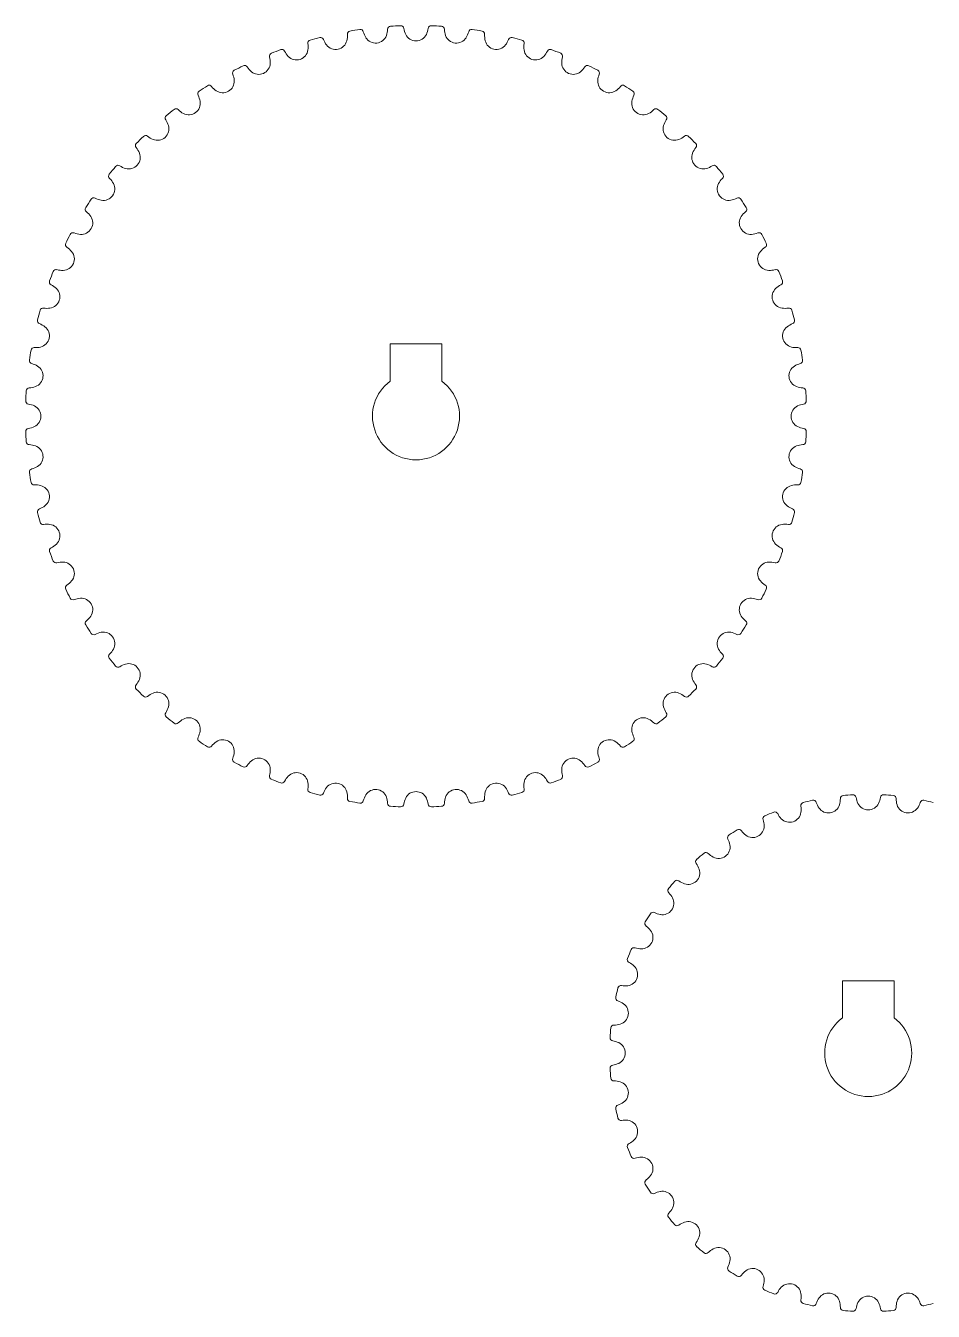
# Model space of a CAD drawing. Header units: millimetres. Extents: x -354 to 1300, y -263 to 109.
# Drawn here: x 1015.4 to 1059.2, y -231.4 to -169.5 of the extents above; entities that cross this region are included whole.
import ezdxf

# ---------------------------------------------------------------- set-up
doc = ezdxf.new("R2010")
doc.units = ezdxf.units.MM

msp = doc.modelspace()

# ---------------------------------------------------------------- linework, layer by layer
at = {"lineweight": 0}
for p, q in [((1033.01, -184.8), (1035.51, -184.8)), ((1033.01, -186.6), (1033.01, -184.8)), ((1035.51, -184.8), (1035.51, -186.6)), ((1054.828, -215.5), (1057.328, -215.5)), ((1054.828, -217.3), (1054.828, -215.5)), ((1057.328, -215.5), (1057.328, -217.3))]:
    msp.add_line(p, q, dxfattribs=at)
for centre, radius, start, end in [((1031.098, -169.862), 0.15, 99.73712, 183.77204), ((1034.26, -188.288), 18.845, 98.26288, 99.73712), ((1031.573, -169.787), 0.15, 14.22796, 98.26288), ((1032.688, -169.504), 1, 194.22796, 211.98923), ((1031.892, -169.588), 1, 340.01077, 357.77204), ((1033.041, -169.633), 0.15, 93.73712, 177.77204), ((1034.26, -188.288), 18.845, 92.26288, 93.73712), ((1033.522, -169.607), 0.15, 8.22796, 92.26288), ((1034.66, -169.443), 1, 188.22796, 205.98923), ((1033.86, -169.443), 1, 334.01077, 351.77204), ((1034.998, -169.607), 0.15, 87.73712, 171.77204), ((1034.26, -188.288), 18.845, 86.26288, 87.73712), ((1035.478, -169.633), 0.15, 2.22796, 86.26288), ((1036.628, -169.588), 1, 182.22796, 199.98923), ((1035.832, -169.504), 1, 328.01077, 345.77204), ((1036.947, -169.787), 0.15, 81.73712, 165.77204), ((1034.26, -188.288), 18.845, 80.26288, 81.73712), ((1037.422, -169.862), 0.15, 356.22796, 80.26288), ((1029.189, -170.294), 0.15, 105.73712, 189.77204), ((1028.056, -170.489), 1, 352.01077, 9.77204), ((1034.26, -188.288), 18.845, 104.26288, 105.73712), ((1029.654, -170.169), 0.15, 20.22796, 104.26288), ((1030.733, -169.771), 1, 200.22796, 217.98923), ((1030.382, -170.045), 0.555, 217.98923, 346.01077), ((1029.951, -169.938), 1, 346.01077, 3.77204), ((1032.31, -169.74), 0.555, 211.98923, 340.01077), ((1034.26, -169.638), 0.555, 205.98923, 334.01077), ((1036.209, -169.74), 0.555, 199.98923, 328.01077), ((1038.569, -169.938), 1, 176.22796, 193.98923), ((1038.137, -170.045), 0.555, 193.98923, 322.01077), ((1037.787, -169.771), 1, 322.01077, 339.77204), ((1038.866, -170.169), 0.15, 75.73712, 159.77204), ((1034.26, -188.288), 18.845, 74.26288, 75.73712), ((1039.33, -170.294), 0.15, 350.22796, 74.26288), ((1040.464, -170.489), 1, 170.22796, 187.98923), ((1027.336, -170.922), 0.15, 111.73712, 195.77204), ((1026.23, -171.235), 1, 358.01077, 15.77204), ((1034.26, -188.288), 18.845, 110.26288, 111.73712), ((1027.785, -170.75), 0.15, 26.22796, 110.26288), ((1028.817, -170.242), 1, 206.22796, 223.98923), ((1028.497, -170.551), 0.555, 223.98923, 352.01077), ((1040.023, -170.551), 0.555, 187.98923, 316.01077), ((1039.703, -170.242), 1, 316.01077, 333.77204), ((1040.735, -170.75), 0.15, 69.73712, 153.77204), ((1034.26, -188.288), 18.845, 68.26288, 69.73712), ((1041.184, -170.922), 0.15, 344.22796, 68.26288), ((1042.29, -171.235), 1, 164.22796, 181.98923), ((1025.559, -171.741), 0.15, 117.73712, 201.77204), ((1034.26, -188.288), 18.845, 116.26288, 117.73712), ((1025.988, -171.523), 0.15, 32.22796, 116.26288), ((1026.96, -170.909), 1, 212.22796, 229.98923), ((1026.674, -171.25), 0.555, 229.98923, 358.01077), ((1041.846, -171.25), 0.555, 181.98923, 310.01077), ((1041.559, -170.909), 1, 310.01077, 327.77204), ((1042.532, -171.523), 0.15, 63.73712, 147.77204), ((1034.26, -188.288), 18.845, 62.26288, 63.73712), ((1042.961, -171.741), 0.15, 338.22796, 62.26288), ((1024.935, -172.136), 0.555, 235.98923, 4.01077), ((1024.491, -172.168), 1, 4.01077, 21.77204), ((1043.585, -172.136), 0.555, 175.98923, 304.01077), ((1044.029, -172.168), 1, 158.22796, 175.98923), ((1023.877, -172.741), 0.15, 123.73712, 207.77204), ((1022.86, -173.277), 1, 10.01077, 27.77204), ((1034.26, -188.288), 18.845, 122.26288, 123.73712), ((1024.28, -172.479), 0.15, 38.22796, 122.26288), ((1025.184, -171.768), 1, 218.22796, 235.98923), ((1043.336, -171.768), 1, 304.01077, 321.77204), ((1044.239, -172.479), 0.15, 57.73712, 141.77204), ((1034.26, -188.288), 18.845, 56.26288, 57.73712), ((1045.66, -173.277), 1, 152.22796, 169.98923), ((1044.643, -172.741), 0.15, 332.22796, 56.26288), ((1034.26, -188.288), 18.845, 128.26288, 129.73712), ((1022.683, -173.609), 0.15, 44.22796, 128.26288), ((1023.507, -172.807), 1, 224.22796, 241.98923), ((1023.298, -173.2), 0.555, 241.98923, 10.01077), ((1045.222, -173.2), 0.555, 169.98923, 298.01077), ((1045.013, -172.807), 1, 298.01077, 315.77204), ((1045.837, -173.609), 0.15, 51.73712, 135.77204), ((1034.26, -188.288), 18.845, 50.26288, 51.73712), ((1022.309, -173.912), 0.15, 129.73712, 213.77204), ((1021.353, -174.551), 1, 16.01077, 33.77204), ((1047.167, -174.551), 1, 146.22796, 163.98923), ((1046.211, -173.912), 0.15, 326.22796, 50.26288), ((1021.212, -174.899), 0.15, 50.22796, 134.26288), ((1021.947, -174.016), 1, 230.22796, 247.98923), ((1021.781, -174.428), 0.555, 247.98923, 16.01077), ((1046.739, -174.428), 0.555, 163.98923, 292.01077), ((1046.572, -174.016), 1, 292.01077, 309.77204), ((1047.308, -174.899), 0.15, 45.73712, 129.77204), ((1020.872, -175.24), 0.15, 135.73712, 219.77204), ((1019.988, -175.975), 1, 22.01077, 39.77204), ((1034.26, -188.288), 18.845, 134.26288, 135.73712), ((1034.26, -188.288), 18.845, 44.26288, 45.73712), ((1048.532, -175.975), 1, 140.22796, 157.98923), ((1047.648, -175.24), 0.15, 320.22796, 44.26288), ((1020.4, -175.808), 0.555, 253.98923, 22.01077), ((1048.12, -175.808), 0.555, 157.98923, 286.01077), ((1019.581, -176.711), 0.15, 141.73712, 225.77204), ((1034.26, -188.288), 18.845, 140.26288, 141.73712), ((1019.884, -176.337), 0.15, 56.22796, 140.26288), ((1020.523, -175.381), 1, 236.22796, 253.98923), ((1047.997, -175.381), 1, 286.01077, 303.77204), ((1048.636, -176.337), 0.15, 39.73712, 123.77204), ((1034.26, -188.288), 18.845, 38.26288, 39.73712), ((1048.939, -176.711), 0.15, 314.22796, 38.26288), ((1019.172, -177.326), 0.555, 259.98923, 28.01077), ((1018.779, -177.535), 1, 28.01077, 45.77204), ((1049.348, -177.326), 0.555, 151.98923, 280.01077), ((1049.741, -177.535), 1, 134.22796, 151.98923), ((1034.26, -188.288), 18.845, 146.26288, 147.73712), ((1018.713, -177.905), 0.15, 62.22796, 146.26288), ((1019.249, -176.887), 1, 242.22796, 259.98923), ((1049.271, -176.887), 1, 280.01077, 297.77204), ((1049.807, -177.905), 0.15, 33.73712, 117.77204), ((1034.26, -188.288), 18.845, 32.26288, 33.73712), ((1018.451, -178.308), 0.15, 147.73712, 231.77204), ((1017.74, -179.212), 1, 34.01077, 51.77204), ((1050.78, -179.212), 1, 128.22796, 145.98923), ((1050.069, -178.308), 0.15, 308.22796, 32.26288), ((1018.109, -178.963), 0.555, 265.98923, 34.01077), ((1050.411, -178.963), 0.555, 145.98923, 274.01077), ((1034.26, -188.288), 18.845, 152.26288, 153.73712), ((1017.713, -179.587), 0.15, 68.22796, 152.26288), ((1018.14, -178.519), 1, 248.22796, 265.98923), ((1050.38, -178.519), 1, 274.01077, 291.77204), ((1050.807, -179.587), 0.15, 27.73712, 111.77204), ((1034.26, -188.288), 18.845, 26.26288, 27.73712), ((1017.222, -180.702), 0.555, 271.98923, 40.01077), ((1017.495, -180.015), 0.15, 153.73712, 237.77204), ((1016.881, -180.988), 1, 40.01077, 57.77204), ((1051.298, -180.702), 0.555, 139.98923, 268.01077), ((1051.638, -180.988), 1, 122.22796, 139.98923), ((1051.025, -180.015), 0.15, 302.22796, 26.26288), ((1034.26, -188.288), 18.845, 158.26288, 159.73712), ((1016.894, -181.364), 0.15, 74.22796, 158.26288), ((1017.207, -180.257), 1, 254.22796, 271.98923), ((1051.313, -180.257), 1, 268.01077, 285.77204), ((1051.626, -181.364), 0.15, 21.73712, 105.77204), ((1034.26, -188.288), 18.845, 20.26288, 21.73712), ((1016.722, -181.813), 0.15, 159.73712, 243.77204), ((1016.523, -182.525), 0.555, 277.98923, 46.01077), ((1016.214, -182.845), 1, 46.01077, 63.77204), ((1051.997, -182.525), 0.555, 133.98923, 262.01077), ((1052.306, -182.845), 1, 116.22796, 133.98923), ((1051.798, -181.813), 0.15, 296.22796, 20.26288), ((1034.26, -188.288), 18.845, 164.26288, 165.73712), ((1016.266, -183.217), 0.15, 80.22796, 164.26288), ((1016.461, -182.084), 1, 260.22796, 277.98923), ((1052.059, -182.084), 1, 262.01077, 279.77204), ((1052.254, -183.217), 0.15, 15.73712, 99.77204), ((1034.26, -188.288), 18.845, 14.26288, 15.73712), ((1016.141, -183.682), 0.15, 165.73712, 249.77204), ((1015.744, -184.761), 1, 52.01077, 69.77204), ((1016.017, -184.41), 0.555, 283.98923, 52.01077), ((1052.502, -184.41), 0.555, 127.98923, 256.01077), ((1052.776, -184.761), 1, 110.22796, 127.98923), ((1052.379, -183.682), 0.15, 290.22796, 14.26288), ((1034.26, -188.288), 18.845, 170.26288, 171.73712), ((1015.834, -185.126), 0.15, 86.22796, 170.26288), ((1015.91, -183.978), 1, 266.22796, 283.98923), ((1052.61, -183.978), 1, 256.01077, 273.77204), ((1052.686, -185.126), 0.15, 9.73712, 93.77204), ((1034.26, -188.288), 18.845, 8.26288, 9.73712), ((1015.759, -185.601), 0.15, 171.73712, 255.77204), ((1015.476, -186.716), 1, 58.01077, 75.77204), ((1015.712, -186.338), 0.555, 289.98923, 58.01077), ((1052.808, -186.338), 0.555, 121.98923, 250.01077), ((1053.043, -186.716), 1, 104.22796, 121.98923), ((1052.761, -185.601), 0.15, 284.22796, 8.26288), ((1034.26, -188.288), 18.845, 176.26288, 177.73712), ((1015.605, -187.069), 0.15, 92.22796, 176.26288), ((1015.56, -185.92), 1, 272.22796, 289.98923), ((1034.26, -188.288), 2.1, 126.52961, 53.47039), ((1052.96, -185.92), 1, 250.01077, 267.77204), ((1052.915, -187.069), 0.15, 3.73712, 87.77204), ((1034.26, -188.288), 18.845, 2.26288, 3.73712), ((1015.58, -187.55), 0.15, 177.73712, 261.77204), ((1015.415, -188.688), 1, 64.01077, 81.77204), ((1015.61, -188.288), 0.555, 295.98923, 64.01077), ((1052.91, -188.288), 0.555, 115.98923, 244.01077), ((1053.105, -188.688), 1, 98.22796, 115.98923), ((1052.94, -187.55), 0.15, 278.22796, 2.26288), ((1015.58, -189.026), 0.15, 98.22796, 182.26288), ((1034.26, -188.288), 18.845, 182.26288, 183.73712), ((1015.415, -187.888), 1, 278.22796, 295.98923), ((1053.105, -187.888), 1, 244.01077, 261.77204), ((1052.94, -189.026), 0.15, 357.73712, 81.77204), ((1034.26, -188.288), 18.845, 356.26288, 357.73712), ((1015.605, -189.506), 0.15, 183.73712, 267.77204), ((1015.56, -190.655), 1, 70.01077, 87.77204), ((1052.96, -190.655), 1, 92.22796, 109.98923), ((1052.915, -189.506), 0.15, 272.22796, 356.26288), ((1015.712, -190.237), 0.555, 301.98923, 70.01077), ((1052.808, -190.237), 0.555, 109.98923, 238.01077), ((1015.759, -190.975), 0.15, 104.22796, 188.26288), ((1015.476, -189.86), 1, 284.22796, 301.98923), ((1053.043, -189.86), 1, 238.01077, 255.77204), ((1052.761, -190.975), 0.15, 351.73712, 75.77204), ((1034.26, -188.288), 18.845, 188.26288, 189.73712), ((1015.834, -191.45), 0.15, 189.73712, 273.77204), ((1052.686, -191.45), 0.15, 266.22796, 350.26288), ((1034.26, -188.288), 18.845, 350.26288, 351.73712), ((1015.91, -192.597), 1, 76.01077, 93.77204), ((1016.017, -192.165), 0.555, 307.98923, 76.01077), ((1052.502, -192.165), 0.555, 103.98923, 232.01077), ((1052.61, -192.597), 1, 86.22796, 103.98923), ((1016.141, -192.894), 0.15, 110.22796, 194.26288), ((1015.744, -191.815), 1, 290.22796, 307.98923), ((1052.776, -191.815), 1, 232.01077, 249.77204), ((1052.379, -192.894), 0.15, 345.73712, 69.77204), ((1034.26, -188.288), 18.845, 194.26288, 195.73712), ((1034.26, -188.288), 18.845, 344.26288, 345.73712), ((1016.266, -193.358), 0.15, 195.73712, 279.77204), ((1016.461, -194.492), 1, 82.01077, 99.77204), ((1016.523, -194.051), 0.555, 313.98923, 82.01077), ((1051.997, -194.051), 0.555, 97.98923, 226.01077), ((1052.059, -194.492), 1, 80.22796, 97.98923), ((1052.254, -193.358), 0.15, 260.22796, 344.26288), ((1016.214, -193.731), 1, 296.22796, 313.98923), ((1052.306, -193.731), 1, 226.01077, 243.77204), ((1016.722, -194.762), 0.15, 116.22796, 200.26288), ((1034.26, -188.288), 18.845, 200.26288, 201.73712), ((1034.26, -188.288), 18.845, 338.26288, 339.73712), ((1051.798, -194.762), 0.15, 339.73712, 63.77204), ((1016.894, -195.211), 0.15, 201.73712, 285.77204), ((1017.207, -196.318), 1, 88.01077, 105.77204), ((1017.222, -195.873), 0.555, 319.98923, 88.01077), ((1051.298, -195.873), 0.555, 91.98923, 220.01077), ((1051.313, -196.318), 1, 74.22796, 91.98923), ((1051.626, -195.211), 0.15, 254.22796, 338.26288), ((1017.495, -196.56), 0.15, 122.22796, 206.26288), ((1016.881, -195.587), 1, 302.22796, 319.98923), ((1051.638, -195.587), 1, 220.01077, 237.77204), ((1051.025, -196.56), 0.15, 333.73712, 57.77204), ((1034.26, -188.288), 18.845, 206.26288, 207.73712), ((1017.713, -196.989), 0.15, 207.73712, 291.77204), ((1018.14, -198.057), 1, 94.01077, 111.77204), ((1018.109, -197.613), 0.555, 325.98923, 94.01077), ((1050.411, -197.613), 0.555, 85.98923, 214.01077), ((1050.38, -198.057), 1, 68.22796, 85.98923), ((1050.807, -196.989), 0.15, 248.22796, 332.26288), ((1034.26, -188.288), 18.845, 332.26288, 333.73712), ((1018.451, -198.267), 0.15, 128.22796, 212.26288), ((1017.74, -197.364), 1, 308.22796, 325.98923), ((1050.78, -197.364), 1, 214.01077, 231.77204), ((1050.069, -198.267), 0.15, 327.73712, 51.77204), ((1034.26, -188.288), 18.845, 212.26288, 213.73712), ((1018.713, -198.671), 0.15, 213.73712, 297.77204), ((1019.249, -199.688), 1, 100.01077, 117.77204), ((1019.172, -199.25), 0.555, 331.98923, 100.01077), ((1049.348, -199.25), 0.555, 79.98923, 208.01077), ((1049.271, -199.688), 1, 62.22796, 79.98923), ((1049.807, -198.671), 0.15, 242.22796, 326.26288), ((1034.26, -188.288), 18.845, 326.26288, 327.73712), ((1018.779, -199.041), 1, 314.22796, 331.98923), ((1049.741, -199.041), 1, 208.01077, 225.77204), ((1019.581, -199.865), 0.15, 134.22796, 218.26288), ((1034.26, -188.288), 18.845, 218.26288, 219.73712), ((1034.26, -188.288), 18.845, 320.26288, 321.73712), ((1048.939, -199.865), 0.15, 321.73712, 45.77204), ((1019.884, -200.239), 0.15, 219.73712, 303.77204), ((1020.523, -201.195), 1, 106.01077, 123.77204), ((1020.4, -200.767), 0.555, 337.98923, 106.01077), ((1048.12, -200.767), 0.555, 73.98923, 202.01077), ((1047.997, -201.195), 1, 56.22796, 73.98923), ((1048.636, -200.239), 0.15, 236.22796, 320.26288), ((1020.872, -201.336), 0.15, 140.22796, 224.26288), ((1019.988, -200.6), 1, 320.22796, 337.98923), ((1034.26, -188.288), 18.845, 224.26288, 225.73712), ((1034.26, -188.288), 18.845, 314.26288, 315.73712), ((1048.532, -200.6), 1, 202.01077, 219.77204), ((1047.648, -201.336), 0.15, 315.73712, 39.77204), ((1021.212, -201.676), 0.15, 225.73712, 309.77204), ((1021.947, -202.56), 1, 112.01077, 129.77204), ((1021.781, -202.147), 0.555, 343.98923, 112.01077), ((1046.739, -202.147), 0.555, 67.98923, 196.01077), ((1046.572, -202.56), 1, 50.22796, 67.98923), ((1047.308, -201.676), 0.15, 230.22796, 314.26288), ((1022.309, -202.664), 0.15, 146.22796, 230.26288), ((1021.353, -202.025), 1, 326.22796, 343.98923), ((1047.167, -202.025), 1, 196.01077, 213.77204), ((1046.211, -202.664), 0.15, 309.73712, 33.77204), ((1034.26, -188.288), 18.845, 230.26288, 231.73712), ((1022.683, -202.967), 0.15, 231.73712, 315.77204), ((1023.507, -203.769), 1, 118.01077, 135.77204), ((1023.298, -203.376), 0.555, 349.98923, 118.01077), ((1045.222, -203.376), 0.555, 61.98923, 190.01077), ((1045.013, -203.769), 1, 44.22796, 61.98923), ((1045.837, -202.967), 0.15, 224.22796, 308.26288), ((1034.26, -188.288), 18.845, 308.26288, 309.73712), ((1023.877, -203.834), 0.15, 152.22796, 236.26288), ((1022.86, -203.299), 1, 332.22796, 349.98923), ((1024.935, -204.439), 0.555, 355.98923, 124.01077), ((1043.585, -204.439), 0.555, 55.98923, 184.01077), ((1045.66, -203.299), 1, 190.01077, 207.77204), ((1044.643, -203.834), 0.15, 303.73712, 27.77204), ((1034.26, -188.288), 18.845, 236.26288, 237.73712), ((1024.28, -204.096), 0.15, 237.73712, 321.77204), ((1025.184, -204.808), 1, 124.01077, 141.77204), ((1024.491, -204.408), 1, 338.22796, 355.98923), ((1044.029, -204.408), 1, 184.01077, 201.77204), ((1043.336, -204.808), 1, 38.22796, 55.98923), ((1044.239, -204.096), 0.15, 218.22796, 302.26288), ((1034.26, -188.288), 18.845, 302.26288, 303.73712), ((1025.559, -204.835), 0.15, 158.22796, 242.26288), ((1034.26, -188.288), 18.845, 242.26288, 243.73712), ((1025.988, -205.053), 0.15, 243.73712, 327.77204), ((1026.96, -205.666), 1, 130.01077, 147.77204), ((1026.674, -205.325), 0.555, 1.98923, 130.01077), ((1041.846, -205.325), 0.555, 49.98923, 178.01077), ((1041.559, -205.666), 1, 32.22796, 49.98923), ((1042.532, -205.053), 0.15, 212.22796, 296.26288), ((1034.26, -188.288), 18.845, 296.26288, 297.73712), ((1042.961, -204.835), 0.15, 297.73712, 21.77204), ((1027.336, -205.653), 0.15, 164.22796, 248.26288), ((1026.23, -205.341), 1, 344.22796, 1.98923), ((1028.817, -206.334), 1, 136.01077, 153.77204), ((1028.497, -206.025), 0.555, 7.98923, 136.01077), ((1040.023, -206.025), 0.555, 43.98923, 172.01077), ((1039.703, -206.334), 1, 26.22796, 43.98923), ((1041.184, -205.653), 0.15, 291.73712, 15.77204), ((1042.29, -205.341), 1, 178.01077, 195.77204), ((1034.26, -188.288), 18.845, 248.26288, 249.73712), ((1027.785, -205.826), 0.15, 249.73712, 333.77204), ((1029.189, -206.282), 0.15, 170.22796, 254.26288), ((1028.056, -206.087), 1, 350.22796, 7.98923), ((1030.733, -206.804), 1, 142.01077, 159.77204), ((1030.382, -206.53), 0.555, 13.98923, 142.01077), ((1029.951, -206.638), 1, 356.22796, 13.98923), ((1032.31, -206.836), 0.555, 19.98923, 148.01077), ((1034.26, -206.938), 0.555, 25.98923, 154.01077), ((1036.209, -206.836), 0.555, 31.98923, 160.01077), ((1038.569, -206.638), 1, 166.01077, 183.77204), ((1038.137, -206.53), 0.555, 37.98923, 166.01077), ((1037.787, -206.804), 1, 20.22796, 37.98923), ((1039.33, -206.282), 0.15, 285.73712, 9.77204), ((1040.464, -206.087), 1, 172.01077, 189.77204), ((1040.735, -205.826), 0.15, 206.22796, 290.26288), ((1034.26, -188.288), 18.845, 290.26288, 291.73712), ((1034.26, -188.288), 18.845, 254.26288, 255.73712), ((1029.654, -206.407), 0.15, 255.73712, 339.77204), ((1031.098, -206.713), 0.15, 176.22796, 260.26288), ((1034.26, -188.288), 18.845, 260.26288, 261.73712), ((1031.573, -206.789), 0.15, 261.73712, 345.77204), ((1032.688, -207.071), 1, 148.01077, 165.77204), ((1031.892, -206.988), 1, 2.22796, 19.98923), ((1033.041, -206.943), 0.15, 182.22796, 266.26288), ((1033.522, -206.968), 0.15, 267.73712, 351.77204), ((1034.66, -207.133), 1, 154.01077, 171.77204), ((1033.86, -207.133), 1, 8.22796, 25.98923), ((1034.998, -206.968), 0.15, 188.22796, 272.26288), ((1035.478, -206.943), 0.15, 273.73712, 357.77204), ((1036.628, -206.988), 1, 160.01077, 177.77204), ((1035.832, -207.071), 1, 14.22796, 31.98923), ((1036.947, -206.789), 0.15, 194.22796, 278.26288), ((1034.26, -188.288), 18.845, 278.26288, 279.73712), ((1037.422, -206.713), 0.15, 279.73712, 3.77204), ((1038.866, -206.407), 0.15, 200.22796, 284.26288), ((1034.26, -188.288), 18.845, 284.26288, 285.73712), ((1052.977, -207.059), 0.15, 104.57157, 189.39533), ((1056.078, -218.987), 12.475, 102.42843, 104.57157), ((1053.426, -206.951), 0.15, 17.60467, 102.42843), ((1054.522, -206.603), 1, 197.60467, 214.98923), ((1054.157, -206.859), 0.555, 214.98923, 343.01077), ((1053.732, -206.729), 1, 343.01077, 0.39533), ((1054.882, -206.721), 0.15, 95.57157, 180.39533), ((1056.078, -218.987), 12.475, 93.42843, 95.57157), ((1055.341, -206.684), 0.15, 8.60467, 93.42843), ((1056.478, -206.512), 1, 188.60467, 205.98923), ((1056.078, -206.707), 0.555, 205.98923, 334.01077), ((1055.678, -206.512), 1, 334.01077, 351.39533), ((1056.815, -206.684), 0.15, 86.57157, 171.39533), ((1056.078, -218.987), 12.475, 84.42843, 86.57157), ((1057.275, -206.721), 0.15, 359.60467, 84.42843), ((1058.425, -206.729), 1, 179.60467, 196.98923), ((1057.999, -206.859), 0.555, 196.98923, 325.01077), ((1057.635, -206.603), 1, 325.01077, 342.39533), ((1058.731, -206.951), 0.15, 77.57157, 162.39533), ((1056.078, -218.987), 12.475, 75.42843, 77.57157), ((1034.26, -188.288), 18.845, 266.26288, 267.73712), ((1034.26, -188.288), 18.845, 272.26288, 273.73712), ((1051.15, -207.691), 0.15, 113.57157, 198.39533), ((1056.078, -218.987), 12.475, 111.42843, 113.57157), ((1051.575, -207.514), 0.15, 26.60467, 111.42843), ((1052.604, -206.999), 1, 206.60467, 223.98923), ((1052.284, -207.308), 0.555, 223.98923, 352.01077), ((1051.843, -207.247), 1, 352.01077, 9.39533), ((1056.078, -218.987), 12.475, 120.42843, 122.57157), ((1049.836, -208.36), 0.15, 35.60467, 120.42843), ((1050.503, -208.046), 0.555, 232.98923, 1.01077), ((1050.058, -208.054), 1, 1.01077, 18.39533), ((1049.443, -208.601), 0.15, 122.57157, 207.39533), ((1048.422, -209.13), 1, 10.01077, 27.39533), ((1050.771, -207.69), 1, 215.60467, 232.98923), ((1056.078, -218.987), 12.475, 129.42843, 131.57157), ((1048.25, -209.467), 0.15, 44.60467, 129.42843), ((1049.069, -208.66), 1, 224.60467, 241.98923), ((1048.86, -209.053), 0.555, 241.98923, 10.01077), ((1047.9, -209.767), 0.15, 131.57157, 216.39533), ((1046.974, -210.449), 1, 19.01077, 36.39533), ((1056.078, -218.987), 12.475, 138.42843, 140.57157), ((1046.858, -210.809), 0.15, 53.60467, 138.42843), ((1047.54, -209.883), 1, 233.60467, 250.98923), ((1047.395, -210.304), 0.555, 250.98923, 19.01077), ((1046.558, -211.16), 0.15, 140.57157, 225.39533), ((1045.751, -211.978), 1, 28.01077, 45.39533), ((1046.144, -211.769), 0.555, 259.98923, 28.01077), ((1056.078, -218.987), 12.475, 147.42843, 149.57157), ((1045.692, -212.352), 0.15, 62.60467, 147.42843), ((1046.221, -211.331), 1, 242.60467, 259.98923), ((1045.137, -213.412), 0.555, 268.98923, 37.01077), ((1045.451, -212.745), 0.15, 149.57157, 234.39533), ((1044.781, -213.68), 1, 37.01077, 54.39533), ((1044.605, -214.485), 0.15, 158.57157, 243.39533), ((1056.078, -218.987), 12.475, 156.42843, 158.57157), ((1044.782, -214.059), 0.15, 71.60467, 156.42843), ((1045.145, -212.967), 1, 251.60467, 268.98923), ((1044.399, -215.193), 0.555, 277.98923, 46.01077), ((1044.09, -215.513), 1, 46.01077, 63.39533), ((1044.042, -216.335), 0.15, 167.57157, 252.39533), ((1056.078, -218.987), 12.475, 165.42843, 167.57157), ((1044.15, -215.887), 0.15, 80.60467, 165.42843), ((1044.337, -214.752), 1, 260.60467, 277.98923), ((1043.694, -217.431), 1, 55.01077, 72.39533), ((1043.949, -217.066), 0.555, 286.98923, 55.01077), ((1056.078, -218.987), 2.1, 126.52961, 53.47039), ((1056.078, -218.987), 12.475, 174.42843, 176.57157), ((1043.812, -217.791), 0.15, 89.60467, 174.42843), ((1043.819, -216.641), 1, 269.60467, 286.98923), ((1043.775, -218.25), 0.15, 176.57157, 261.39533), ((1043.603, -219.387), 1, 64.01077, 81.39533), ((1043.798, -218.987), 0.555, 295.98923, 64.01077), ((1043.775, -219.724), 0.15, 98.60467, 183.42843), ((1056.078, -218.987), 12.475, 183.42843, 185.57157), ((1043.603, -218.587), 1, 278.60467, 295.98923), ((1043.812, -220.184), 0.15, 185.57157, 270.39533), ((1043.819, -221.334), 1, 73.01077, 90.39533), ((1043.949, -220.908), 0.555, 304.98923, 73.01077), ((1044.042, -221.64), 0.15, 107.60467, 192.42843), ((1056.078, -218.987), 12.475, 192.42843, 194.57157), ((1043.694, -220.544), 1, 287.60467, 304.98923), ((1044.15, -222.088), 0.15, 194.57157, 279.39533), ((1044.337, -223.223), 1, 82.01077, 99.39533), ((1044.399, -222.782), 0.555, 313.98923, 82.01077), ((1044.605, -223.49), 0.15, 116.60467, 201.42843), ((1056.078, -218.987), 12.475, 201.42843, 203.57157), ((1044.09, -222.462), 1, 296.60467, 313.98923), ((1044.782, -223.916), 0.15, 203.57157, 288.39533), ((1045.145, -225.007), 1, 91.01077, 108.39533), ((1045.137, -224.562), 0.555, 322.98923, 91.01077), ((1044.781, -224.294), 1, 305.60467, 322.98923), ((1045.451, -225.23), 0.15, 125.60467, 210.42843), ((1056.078, -218.987), 12.475, 210.42843, 212.57157), ((1045.692, -225.623), 0.15, 212.57157, 297.39533), ((1046.221, -226.644), 1, 100.01077, 117.39533), ((1046.144, -226.205), 0.555, 331.98923, 100.01077), ((1046.558, -226.815), 0.15, 134.60467, 219.42843), ((1045.751, -225.996), 1, 314.60467, 331.98923), ((1056.078, -218.987), 12.475, 219.42843, 221.57157), ((1046.858, -227.166), 0.15, 221.57157, 306.39533), ((1047.54, -228.091), 1, 109.01077, 126.39533), ((1047.395, -227.671), 0.555, 340.98923, 109.01077), ((1046.974, -227.526), 1, 323.60467, 340.98923), ((1047.9, -228.208), 0.15, 143.60467, 228.42843), ((1056.078, -218.987), 12.475, 228.42843, 230.57157), ((1048.25, -228.507), 0.15, 230.57157, 315.39533), ((1049.069, -229.315), 1, 118.01077, 135.39533), ((1048.86, -228.922), 0.555, 349.98923, 118.01077), ((1049.443, -229.374), 0.15, 152.60467, 237.42843), ((1048.422, -228.845), 1, 332.60467, 349.98923), ((1056.078, -218.987), 12.475, 237.42843, 239.57157), ((1049.836, -229.615), 0.15, 239.57157, 324.39533), ((1050.771, -230.284), 1, 127.01077, 144.39533), ((1050.503, -229.929), 0.555, 358.98923, 127.01077), ((1050.058, -229.921), 1, 341.60467, 358.98923), ((1051.15, -230.284), 0.15, 161.60467, 246.42843), ((1056.078, -218.987), 12.475, 246.42843, 248.57157), ((1051.575, -230.46), 0.15, 248.57157, 333.39533), ((1052.604, -230.975), 1, 136.01077, 153.39533), ((1052.284, -230.666), 0.555, 7.98923, 136.01077), ((1054.157, -231.116), 0.555, 16.98923, 145.01077), ((1057.999, -231.116), 0.555, 34.98923, 163.01077), ((1052.977, -230.916), 0.15, 170.60467, 255.42843), ((1051.843, -230.728), 1, 350.60467, 7.98923), ((1056.078, -218.987), 12.475, 255.42843, 257.57157), ((1053.426, -231.024), 0.15, 257.57157, 342.39533), ((1054.522, -231.371), 1, 145.01077, 162.39533), ((1053.732, -231.246), 1, 359.60467, 16.98923), ((1056.478, -231.462), 1, 154.01077, 171.39533), ((1056.078, -231.267), 0.555, 25.98923, 154.01077), ((1055.678, -231.462), 1, 8.60467, 25.98923), ((1058.425, -231.246), 1, 163.01077, 180.39533), ((1057.635, -231.371), 1, 17.60467, 34.98923), ((1058.731, -231.024), 0.15, 197.60467, 282.42843), ((1056.078, -218.987), 12.475, 282.42843, 284.57157), ((1054.882, -231.254), 0.15, 179.60467, 264.42843), ((1056.078, -218.987), 12.475, 264.42843, 266.57157), ((1055.341, -231.29), 0.15, 266.57157, 351.39533), ((1056.815, -231.29), 0.15, 188.60467, 273.42843), ((1056.078, -218.987), 12.475, 273.42843, 275.57157), ((1057.275, -231.254), 0.15, 275.57157, 0.39533)]:
    msp.add_arc(centre, radius, start, end, dxfattribs=at)

doc.saveas('drawing.dxf')
